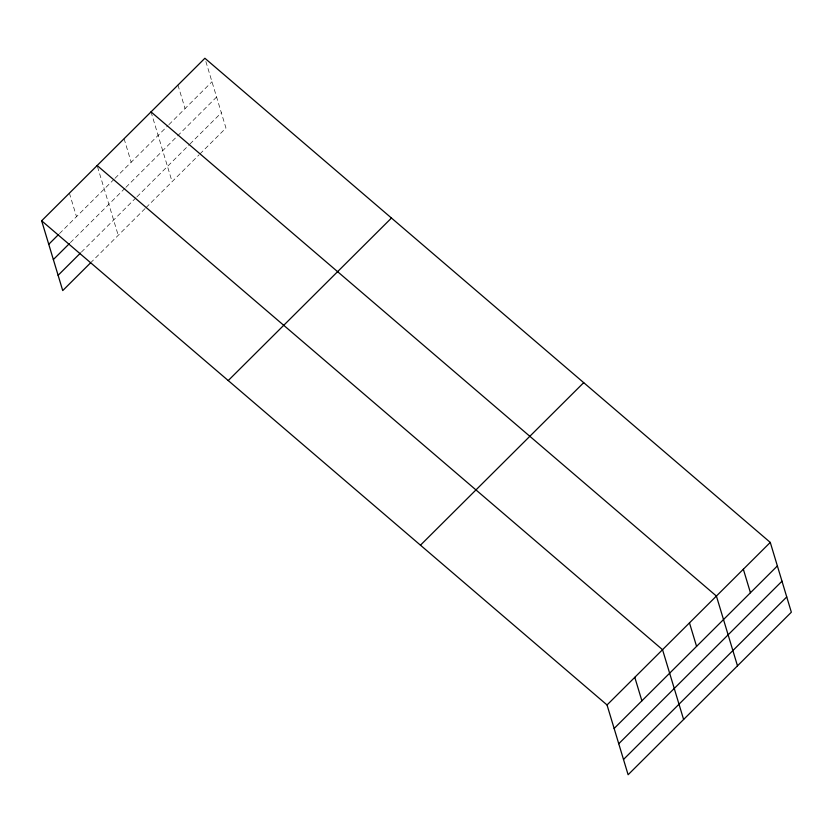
<?xml version="1.0" encoding="UTF-8"?>
<svg xmlns="http://www.w3.org/2000/svg" width="833" height="833" viewBox="0 0 833 833"><rect width="100%" height="100%" fill="white"/><g stroke="black" fill="none" stroke-linecap="round" stroke-linejoin="round"><path stroke-width="0.62" stroke-dasharray="4.17 3.12" d="M59.487 233.594L114.121 179.199M115.016 178.304L167.995 125.564M168.891 124.669L211.978 81.759M70.368 242.632L125.023 188.216M125.918 187.321L216.59 97.034M81.384 252.128L136.05 197.692M136.956 196.796L189.029 144.952M189.924 144.057L221.349 112.767M90.474 262.947L145.15 208.5M146.056 207.604L199.025 154.865M199.92 153.97L225.962 128.043L205.262 59.497M177.95 85.07L185.051 108.582M151.023 111.893L172.087 181.677M124.086 138.715L131.177 162.216M97.523 166.767L118.224 235.312M69.399 193.162L76.501 216.663"/><path stroke-width="1.25" d="M41.65 220.787L204.887 58.258L770.275 542.418L791.35 612.213L628.113 774.742L607.038 704.957L41.65 220.787L62.725 290.582L90.474 262.947M48.751 244.298L58.591 234.489M53.354 259.563L69.472 243.528M58.112 275.306L80.489 253.024M228.232 380.566L391.468 218.027M420.467 545.178L583.704 382.649M607.038 704.957L770.275 542.418M614.14 728.459L777.376 565.93M618.752 743.734L781.989 581.205M623.5 759.467L786.737 596.938M151.023 111.893L716.411 596.064L737.486 665.848M97.149 165.528L662.547 649.698L683.612 719.483M743.348 569.241L750.439 592.742M689.474 622.876L696.575 646.377M634.798 677.323L641.889 700.824"/></g></svg>
